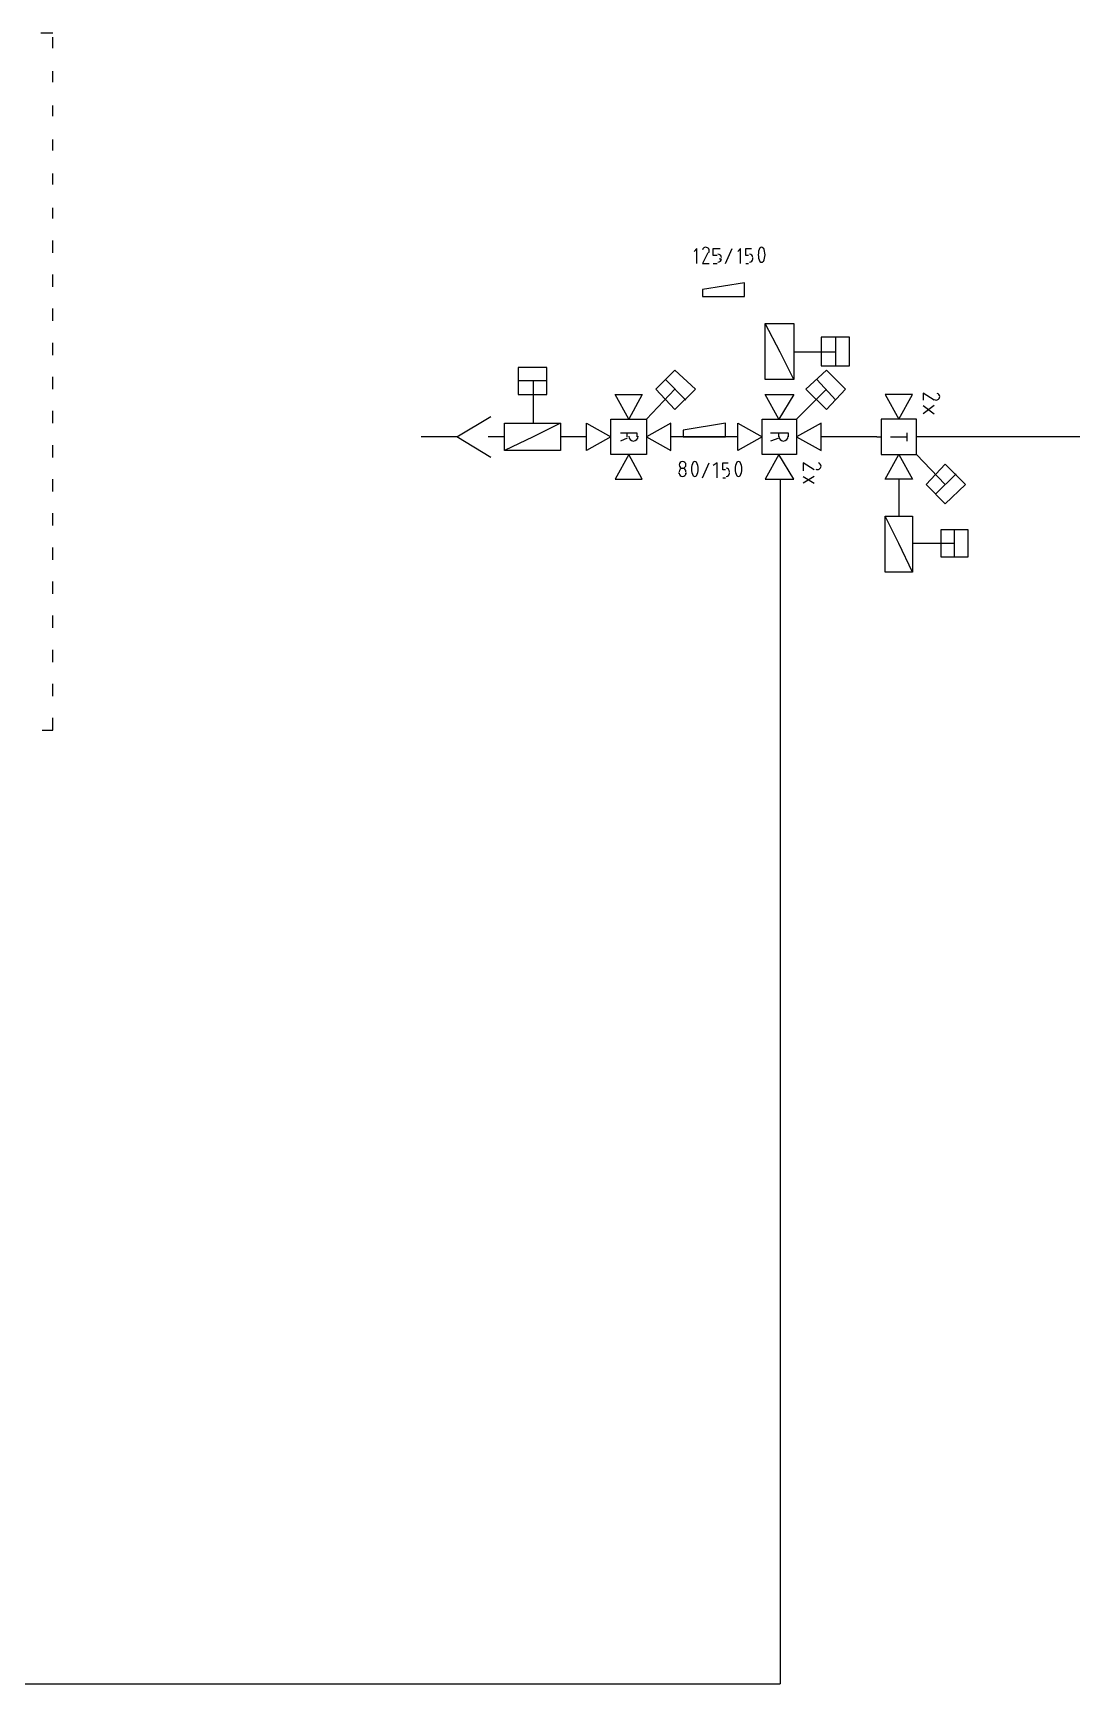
# Model space of a CAD drawing. Header units: millimetres. Extents: x 0 to 33.1, y 1.5 to 45.3.
# Drawn here: x 25.705 to 26.974, y 31.151 to 33.168 of the extents above; entities that cross this region are included whole.
import ezdxf

# ---------------------------------------------------------------- set-up
doc = ezdxf.new("R2010")
doc.units = ezdxf.units.MM
doc.header["$MEASUREMENT"] = 0
doc.layers.get('0').update_dxf_attribs({"linetype": 'CONTINUOUS'})

msp = doc.modelspace()

# ---------------------------------------------------------------- linework, layer by layer
at = {"color": 140, "linetype": 'Continuous'}
for p, q in [((25.7294, 33.1678), (25.7144, 33.1678)), ((25.7294, 33.1494), (25.7294, 33.1628)), ((25.7294, 33.1078), (25.7294, 33.1211)), ((25.7294, 33.0661), (25.7294, 33.0794)), ((25.7294, 33.0244), (25.7294, 33.0378)), ((25.7294, 32.9828), (25.7294, 32.9961)), ((25.7294, 32.9411), (25.7294, 32.9544)), ((25.7294, 32.8994), (25.7294, 32.9144)), ((25.7294, 32.8578), (25.7294, 32.8728)), ((25.7294, 32.8161), (25.7294, 32.8311)), ((25.7294, 32.7744), (25.7294, 32.7894)), ((25.7294, 32.7328), (25.7294, 32.7478)), ((25.7294, 32.6911), (25.7294, 32.7061)), ((25.7294, 32.6494), (25.7294, 32.6644)), ((25.7294, 32.6078), (25.7294, 32.6228)), ((25.7294, 32.5661), (25.7294, 32.5811)), ((25.7294, 32.5244), (25.7294, 32.5394)), ((25.7294, 32.4828), (25.7294, 32.4978)), ((25.7294, 32.4411), (25.7294, 32.4561)), ((25.7294, 32.3994), (25.7294, 32.4144)), ((25.7294, 32.3578), (25.7294, 32.3728)), ((25.7294, 32.3161), (25.7294, 32.3311)), ((25.7161, 32.3161), (25.7294, 32.3161))]:
    msp.add_line(p, q, dxfattribs=at)
at = {"color": 0, "linetype": 'Continuous'}
for p, q in [((26.5161, 32.9044), (26.5128, 32.9011)), ((26.5161, 32.8861), (26.5161, 32.9044)), ((26.5294, 32.8994), (26.5228, 32.8861)), ((26.5361, 32.8961), (26.5361, 32.9044)), ((26.5361, 32.9044), (26.5444, 32.9044)), ((26.5411, 32.8961), (26.5361, 32.8961)), ((26.5444, 32.8911), (26.5444, 32.8928)), ((26.5511, 32.8861), (26.5594, 32.9044)), ((26.5694, 32.9044), (26.5661, 32.9011)), ((26.5694, 32.8861), (26.5694, 32.9044)), ((26.5761, 32.8961), (26.5761, 32.9044)), ((26.5761, 32.9044), (26.5828, 32.9044)), ((26.5794, 32.8961), (26.5761, 32.8961)), ((26.5844, 32.8911), (26.5844, 32.8928)), ((26.5228, 32.8861), (26.5311, 32.8861)), ((26.5361, 32.8861), (26.5411, 32.8861)), ((26.5761, 32.8861), (26.5794, 32.8861)), ((26.5744, 32.8628), (26.5228, 32.8544)), ((26.5228, 32.8544), (26.5228, 32.8461)), ((26.5744, 32.8461), (26.5744, 32.8628)), ((26.5228, 32.8461), (26.5744, 32.8461)), ((26.6178, 32.7778), (26.5994, 32.8128)), ((26.5994, 32.7444), (26.5994, 32.8128)), ((26.5994, 32.8128), (26.6344, 32.8128)), ((26.6344, 32.8128), (26.6344, 32.7444)), ((26.7028, 32.7961), (26.6678, 32.7961)), ((26.6678, 32.7961), (26.6678, 32.7611)), ((26.6861, 32.7611), (26.6861, 32.7961)), ((26.7028, 32.7611), (26.7028, 32.7961)), ((26.6344, 32.7444), (26.6178, 32.7778)), ((26.6861, 32.7778), (26.6344, 32.7778)), ((26.3328, 32.7594), (26.2978, 32.7594)), ((26.2978, 32.7594), (26.2978, 32.7261)), ((26.3328, 32.7261), (26.3328, 32.7594)), ((26.4894, 32.7561), (26.4661, 32.7328)), ((26.5144, 32.7328), (26.4894, 32.7561)), ((26.6744, 32.7561), (26.6494, 32.7328)), ((26.6678, 32.7611), (26.7028, 32.7611)), ((26.6978, 32.7328), (26.6744, 32.7561)), ((26.3328, 32.7428), (26.2978, 32.7428)), ((26.3161, 32.7428), (26.3161, 32.6911)), ((26.4894, 32.7328), (26.4544, 32.6961)), ((26.4661, 32.7328), (26.4894, 32.7078)), ((26.5028, 32.7194), (26.4778, 32.7444)), ((26.4894, 32.7078), (26.5144, 32.7328)), ((26.6344, 32.7444), (26.5994, 32.7444)), ((26.6744, 32.7328), (26.6378, 32.6961)), ((26.6494, 32.7328), (26.6744, 32.7078)), ((26.6861, 32.7194), (26.6628, 32.7444)), ((26.6744, 32.7078), (26.6978, 32.7328)), ((26.2978, 32.7261), (26.3328, 32.7261)), ((26.4328, 32.6961), (26.4161, 32.7261)), ((26.4161, 32.7261), (26.4494, 32.7261)), ((26.4494, 32.7261), (26.4328, 32.6961)), ((26.6161, 32.6961), (26.5994, 32.7261)), ((26.5994, 32.7261), (26.6344, 32.7261)), ((26.6344, 32.7261), (26.6161, 32.6961)), ((26.7794, 32.7261), (26.7461, 32.7261)), ((26.7461, 32.7261), (26.7628, 32.6961)), ((26.7628, 32.6961), (26.7794, 32.7261)), ((26.8061, 32.7194), (26.7928, 32.7278)), ((26.7928, 32.7278), (26.7928, 32.7194)), ((26.7928, 32.7128), (26.8061, 32.7028)), ((26.8061, 32.7128), (26.7928, 32.7028)), ((26.2228, 32.6744), (26.2644, 32.6994)), ((26.2811, 32.6578), (26.2811, 32.6911)), ((26.2811, 32.6911), (26.3494, 32.6911)), ((26.3494, 32.6911), (26.3161, 32.6744)), ((26.3494, 32.6911), (26.3494, 32.6578)), ((26.3811, 32.6578), (26.3811, 32.6911)), ((26.3811, 32.6911), (26.4111, 32.6744)), ((26.4111, 32.6528), (26.4111, 32.6961)), ((26.4111, 32.6961), (26.4544, 32.6961)), ((26.4544, 32.6961), (26.4544, 32.6528)), ((26.4844, 32.6911), (26.4544, 32.6744)), ((26.4844, 32.6578), (26.4844, 32.6911)), ((26.5511, 32.6911), (26.4994, 32.6828)), ((26.5511, 32.6744), (26.5511, 32.6911)), ((26.5661, 32.6578), (26.5661, 32.6911)), ((26.5661, 32.6911), (26.5961, 32.6744)), ((26.5961, 32.6528), (26.5961, 32.6961)), ((26.5961, 32.6961), (26.6378, 32.6961)), ((26.6378, 32.6961), (26.6378, 32.6528)), ((26.6678, 32.6911), (26.6378, 32.6744)), ((26.6678, 32.6578), (26.6678, 32.6911)), ((26.7411, 32.6961), (26.7411, 32.6528)), ((26.7844, 32.6961), (26.7411, 32.6961)), ((26.7844, 32.6528), (26.7844, 32.6961)), ((26.2228, 32.6744), (26.1794, 32.6744)), ((26.2644, 32.6494), (26.2228, 32.6744)), ((26.2811, 32.6744), (26.2611, 32.6744)), ((26.3161, 32.6744), (26.2811, 32.6578)), ((26.3811, 32.6744), (26.3494, 32.6744)), ((26.4111, 32.6744), (26.3811, 32.6578)), ((26.4228, 32.6794), (26.4428, 32.6794)), ((26.4311, 32.6728), (26.4228, 32.6694)), ((26.4311, 32.6744), (26.4311, 32.6794)), ((26.4428, 32.6794), (26.4428, 32.6744)), ((26.4544, 32.6744), (26.4844, 32.6578)), ((26.4994, 32.6828), (26.4994, 32.6744)), ((26.4994, 32.6744), (26.5511, 32.6744)), ((26.5961, 32.6744), (26.5661, 32.6578)), ((26.6061, 32.6794), (26.6278, 32.6794)), ((26.6161, 32.6728), (26.6061, 32.6694)), ((26.6161, 32.6744), (26.6161, 32.6794)), ((26.6278, 32.6794), (26.6278, 32.6744)), ((26.6378, 32.6744), (26.6678, 32.6578)), ((26.7361, 32.6744), (26.7411, 32.6744)), ((26.7528, 32.6744), (26.7728, 32.6744)), ((26.7728, 32.6794), (26.7728, 32.6694)), ((26.7878, 32.6744), (26.7844, 32.6744)), ((26.3494, 32.6578), (26.2811, 32.6578)), ((26.4544, 32.6528), (26.4111, 32.6528)), ((26.4328, 32.6528), (26.4161, 32.6228)), ((26.4494, 32.6228), (26.4328, 32.6528)), ((26.6378, 32.6528), (26.5961, 32.6528)), ((26.6161, 32.6528), (26.5994, 32.6228)), ((26.6344, 32.6228), (26.6161, 32.6528)), ((26.7411, 32.6528), (26.7844, 32.6528)), ((26.7461, 32.6228), (26.7628, 32.6528)), ((26.7628, 32.6528), (26.7794, 32.6228)), ((26.8194, 32.6161), (26.7844, 32.6528)), ((26.4944, 32.6294), (26.4944, 32.6311)), ((26.5028, 32.6311), (26.5028, 32.6294)), ((26.5228, 32.6244), (26.5311, 32.6428)), ((26.5411, 32.6428), (26.5361, 32.6394)), ((26.5411, 32.6244), (26.5411, 32.6428)), ((26.5478, 32.6344), (26.5478, 32.6428)), ((26.5478, 32.6428), (26.5544, 32.6428)), ((26.5511, 32.6344), (26.5478, 32.6344)), ((26.5561, 32.6294), (26.5561, 32.6311)), ((26.6594, 32.6344), (26.6461, 32.6428)), ((26.6461, 32.6428), (26.6461, 32.6328)), ((26.7961, 32.6161), (26.8194, 32.6411)), ((26.8194, 32.6411), (26.8444, 32.6161)), ((26.4161, 32.6228), (26.4494, 32.6228)), ((26.5478, 32.6244), (26.5511, 32.6244)), ((26.5994, 32.6228), (26.6344, 32.6228)), ((26.6461, 32.6261), (26.6594, 32.6178)), ((26.6594, 32.6261), (26.6461, 32.6178)), ((26.7794, 32.6228), (26.7461, 32.6228)), ((26.8194, 32.5928), (26.7961, 32.6161)), ((26.8328, 32.6294), (26.8078, 32.6044)), ((26.8444, 32.6161), (26.8194, 32.5928)), ((26.7628, 32.5444), (26.7461, 32.5778)), ((26.7461, 32.5094), (26.7461, 32.5778)), ((26.7461, 32.5778), (26.7794, 32.5778)), ((26.7794, 32.5778), (26.7794, 32.5094)), ((26.8478, 32.5611), (26.8144, 32.5611)), ((26.8144, 32.5611), (26.8144, 32.5278)), ((26.8311, 32.5278), (26.8311, 32.5611)), ((26.8478, 32.5278), (26.8478, 32.5611)), ((26.7794, 32.5094), (26.7628, 32.5444)), ((26.8311, 32.5444), (26.7794, 32.5444)), ((26.7794, 32.5094), (26.7461, 32.5094)), ((26.8144, 32.5278), (26.8478, 32.5278))]:
    msp.add_line(p, q, dxfattribs=at)
at = {"color": 7, "linetype": 'Continuous'}
for p, q in [((26.5661, 32.6744), (26.4844, 32.6744)), ((26.7361, 32.6744), (26.6678, 32.6744)), ((26.9461, 32.6744), (26.7878, 32.6744)), ((26.9461, 32.6744), (26.7878, 32.6744)), ((26.8961, 32.6744), (26.7878, 32.6744)), ((27.2744, 32.6744), (26.9461, 32.6744)), ((26.6178, 32.6228), (26.6178, 31.1511)), ((26.7628, 32.6228), (26.7628, 32.5778)), ((23.2044, 31.1511), (26.6178, 31.1511))]:
    msp.add_line(p, q, dxfattribs=at)
at = {"color": 0, "linetype": 'Continuous'}
for points in [[(26.5269, 32.9061), (26.5251, 32.9061), (26.5235, 32.9049), (26.5229, 32.9031)], [(26.5306, 32.904), (26.5299, 32.9053), (26.5285, 32.9061), (26.5269, 32.9061)], [(26.5306, 32.8997), (26.5313, 32.9011), (26.5313, 32.9026), (26.5306, 32.904)], [(26.5461, 32.8936), (26.5461, 32.8958), (26.5443, 32.8978), (26.5419, 32.8978)], [(26.5844, 32.8936), (26.5844, 32.8958), (26.5826, 32.8978), (26.5803, 32.8978)], [(26.5932, 32.9053), (26.5904, 32.9), (26.5904, 32.8939), (26.5932, 32.8886)], [(26.5953, 32.9061), (26.5944, 32.9061), (26.5938, 32.9057), (26.5932, 32.9051)], [(26.5972, 32.9051), (26.5968, 32.9057), (26.5961, 32.9061), (26.5953, 32.9061)], [(26.5974, 32.8886), (26.6001, 32.8939), (26.6001, 32.9), (26.5974, 32.9053)], [(26.5419, 32.8878), (26.5443, 32.8878), (26.5461, 32.8896), (26.5461, 32.8919)], [(26.5803, 32.8878), (26.5826, 32.8878), (26.5844, 32.8896), (26.5844, 32.8919)], [(26.5932, 32.8888), (26.5938, 32.8882), (26.5944, 32.8878), (26.5953, 32.8878)], [(26.5953, 32.8878), (26.5961, 32.8878), (26.5968, 32.8882), (26.5972, 32.8888)], [(26.8064, 32.72), (26.8076, 32.7193), (26.8093, 32.7193), (26.8107, 32.72)], [(26.8128, 32.7236), (26.8128, 32.7254), (26.8115, 32.7271), (26.8097, 32.7276)], [(26.8107, 32.72), (26.8119, 32.7207), (26.8128, 32.7221), (26.8128, 32.7236)], [(26.4328, 32.6753), (26.4328, 32.6721), (26.4354, 32.6694), (26.4386, 32.6694)], [(26.4386, 32.6694), (26.4418, 32.6694), (26.4444, 32.6721), (26.4444, 32.6753)], [(26.6161, 32.6753), (26.6161, 32.6721), (26.6188, 32.6694), (26.6219, 32.6694)], [(26.6219, 32.6694), (26.6251, 32.6694), (26.6278, 32.6721), (26.6278, 32.6753)], [(26.4986, 32.6444), (26.4962, 32.6444), (26.4944, 32.6426), (26.4944, 32.6403)], [(26.4944, 32.6403), (26.4944, 32.6379), (26.4962, 32.6361), (26.4986, 32.6361)], [(26.4986, 32.6361), (26.4962, 32.6361), (26.4944, 32.6342), (26.4944, 32.6319)], [(26.4944, 32.6303), (26.4944, 32.6279), (26.4962, 32.6261), (26.4986, 32.6261)], [(26.5028, 32.6403), (26.5028, 32.6426), (26.501, 32.6444), (26.4986, 32.6444)], [(26.4986, 32.6361), (26.501, 32.6361), (26.5028, 32.6379), (26.5028, 32.6403)], [(26.5028, 32.6319), (26.5028, 32.6342), (26.501, 32.6361), (26.4986, 32.6361)], [(26.4986, 32.6261), (26.501, 32.6261), (26.5028, 32.6279), (26.5028, 32.6303)], [(26.5115, 32.6436), (26.5088, 32.6383), (26.5088, 32.6322), (26.5115, 32.6269)], [(26.5136, 32.6444), (26.5128, 32.6444), (26.5121, 32.644), (26.5117, 32.6435)], [(26.5157, 32.6435), (26.5151, 32.644), (26.5144, 32.6444), (26.5136, 32.6444)], [(26.5157, 32.6269), (26.5185, 32.6322), (26.5185, 32.6383), (26.5157, 32.6436)], [(26.5561, 32.6319), (26.5561, 32.6342), (26.5543, 32.6361), (26.5519, 32.6361)], [(26.5519, 32.6261), (26.5543, 32.6261), (26.5561, 32.6279), (26.5561, 32.6303)], [(26.5649, 32.6436), (26.5621, 32.6383), (26.5621, 32.6322), (26.5649, 32.6269)], [(26.5669, 32.6444), (26.5661, 32.6444), (26.5654, 32.644), (26.565, 32.6435)], [(26.5689, 32.6435), (26.5685, 32.644), (26.5678, 32.6444), (26.5669, 32.6444)], [(26.569, 32.6269), (26.5718, 32.6322), (26.5718, 32.6383), (26.569, 32.6436)], [(26.6614, 32.6351), (26.6626, 32.6343), (26.6643, 32.6342), (26.6657, 32.635)], [(26.6678, 32.6386), (26.6678, 32.6404), (26.6665, 32.6421), (26.6647, 32.6426)], [(26.6657, 32.635), (26.6669, 32.6357), (26.6678, 32.6371), (26.6678, 32.6386)], [(26.5117, 32.6271), (26.5121, 32.6265), (26.5128, 32.6261), (26.5136, 32.6261)], [(26.5136, 32.6261), (26.5144, 32.6261), (26.5151, 32.6265), (26.5157, 32.6271)], [(26.565, 32.6271), (26.5654, 32.6265), (26.5661, 32.6261), (26.5669, 32.6261)], [(26.5669, 32.6261), (26.5678, 32.6261), (26.5685, 32.6265), (26.5689, 32.6271)]]:
    msp.add_open_spline(points, degree=3, dxfattribs=at)

doc.saveas('drawing.dxf')
